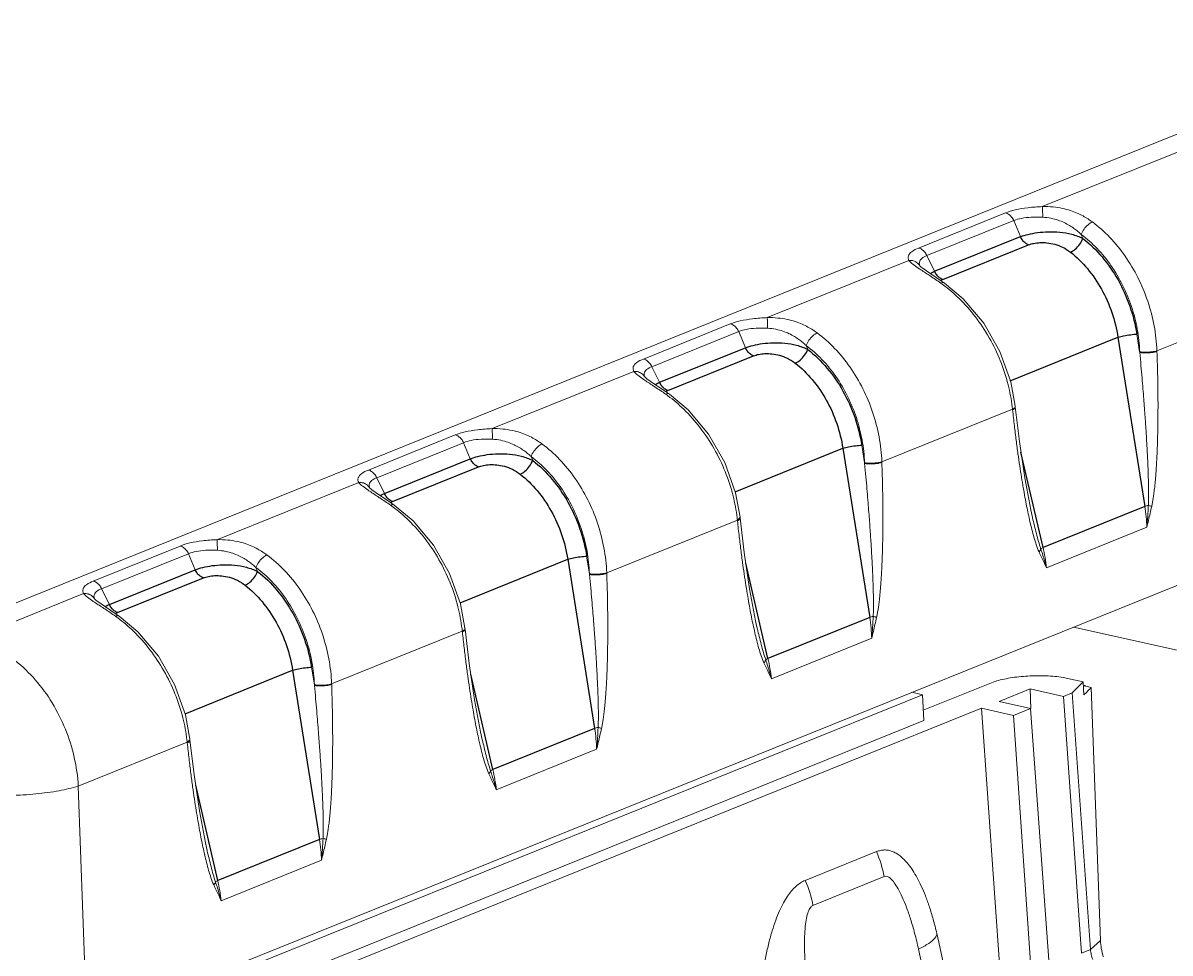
# Model space of a CAD drawing. Header units: millimetres. Extents: x 2279 to 2636, y 1024 to 1272.
# Drawn here: x 2462.42 to 2487.67, y 1063.71 to 1084.19 of the extents above; entities that cross this region are included whole.
import ezdxf

# ---------------------------------------------------------------- set-up
doc = ezdxf.new("R2010")
doc.units = ezdxf.units.MM
doc.layers.add('02___PRT_ALL_AXES', color=7, linetype='Continuous')
doc.layers.add('06___PRT_ALL_SURFS', color=7, linetype='Continuous')
doc.layers.add('from', color=7, linetype='Continuous', lineweight=13)

# ---------------------------------------------------------------- blocks, each defined once
blk = doc.blocks.new('A$C040E4FC1')
at = {"color": 7, "linetype": 'Continuous'}
for p, q in [((50.93, 61.337), (129.823, 93.177)), ((53.781, 45.931), (138.336, 80.056)), ((94.038, 78.071), (88.836, 75.971)), ((84.296, 74.452), (87.483, 75.738)), ((84.604, 74.171), (87.791, 75.457)), ((88.036, 74.869), (87.791, 75.457)), ((90.327, 74.803), (90.266, 74.95)), ((84.604, 74.171), (84.885, 73.597)), ((83.942, 73.996), (78.74, 71.897)), ((84.295, 73.707), (84.284, 73.714)), ((84.342, 73.797), (84.343, 73.796)), ((85.103, 73.264), (84.583, 73.615)), ((84.718, 73.429), (84.686, 73.45)), ((85.246, 73.165), (85.103, 73.264)), ((97.837, 72.617), (93.043, 70.682)), ((74.2, 70.378), (77.387, 71.664)), ((74.509, 70.096), (77.696, 71.383)), ((77.94, 70.794), (77.696, 71.383)), ((92.305, 71.293), (92.409, 70.645)), ((80.232, 70.728), (80.17, 70.876)), ((93.043, 70.682), (93.044, 70.653)), ((73.846, 69.922), (68.645, 67.823)), ((74.509, 70.096), (74.79, 69.523)), ((74.199, 69.633), (74.189, 69.64)), ((74.247, 69.723), (74.247, 69.722)), ((75.008, 69.189), (74.487, 69.541)), ((74.622, 69.354), (74.59, 69.375)), ((75.15, 69.091), (75.008, 69.189)), ((87.844, 68.617), (87.841, 68.646)), ((87.996, 67.353), (87.844, 68.617)), ((87.742, 68.542), (82.948, 66.607)), ((87.745, 68.514), (87.742, 68.542)), ((64.105, 66.303), (67.292, 67.59)), ((64.413, 66.022), (67.6, 67.308)), ((67.845, 66.72), (67.6, 67.308)), ((82.209, 67.218), (82.314, 66.571)), ((70.136, 66.654), (70.075, 66.802)), ((82.948, 66.607), (82.949, 66.579)), ((63.751, 65.847), (58.549, 63.748)), ((64.413, 66.022), (64.694, 65.448)), ((64.104, 65.559), (64.093, 65.566)), ((64.151, 65.648), (64.151, 65.647)), ((64.912, 65.115), (64.392, 65.466)), ((64.527, 65.28), (64.494, 65.301)), ((65.055, 65.016), (64.912, 65.115)), ((77.646, 64.468), (72.852, 62.533)), ((77.649, 64.44), (77.646, 64.468)), ((77.749, 64.543), (77.746, 64.571)), ((77.9, 63.279), (77.749, 64.543)), ((92.672, 64.204), (88.991, 62.719)), ((54.009, 62.229), (57.196, 63.515)), ((54.317, 61.948), (57.504, 63.234)), ((57.749, 62.646), (57.504, 63.234)), ((72.114, 63.144), (72.218, 62.496)), ((60.041, 62.58), (59.979, 62.727)), ((72.852, 62.533), (72.853, 62.504)), ((54.317, 61.948), (54.599, 61.374)), ((53.655, 61.773), (49.52, 60.104)), ((54.008, 61.484), (53.998, 61.491)), ((54.055, 61.574), (54.056, 61.573)), ((54.817, 61.041), (54.296, 61.392)), ((54.431, 61.206), (54.399, 61.227)), ((54.959, 60.942), (54.817, 61.041)), ((67.551, 60.394), (62.757, 58.459)), ((67.554, 60.365), (67.551, 60.394)), ((67.653, 60.469), (67.65, 60.497)), ((67.805, 59.204), (67.653, 60.469)), ((89.975, 60.538), (135.113, 50.47)), ((82.576, 60.13), (78.896, 58.644)), ((62.018, 59.069), (62.123, 58.422)), ((84.47, 57.486), (87.096, 58.546)), ((89.6, 58.691), (90.331, 58.528)), ((90.331, 58.528), (90.362, 58.051)), ((62.757, 58.459), (62.758, 58.43)), ((84.445, 58.057), (84.046, 58.146)), ((88.394, 58.27), (87.258, 57.812)), ((89.619, 57.997), (88.394, 58.27)), ((88.394, 58.27), (88.415, 57.556)), ((89.619, 57.997), (89.934, 58.124)), ((90.606, 48.709), (89.934, 58.124)), ((90.634, 58.326), (90.433, 58.371)), ((90.634, 58.326), (90.973, 49.032)), ((84.445, 58.057), (49.295, 43.871)), ((84.486, 57.106), (84.445, 58.057)), ((87.258, 57.812), (88.405, 57.556)), ((89.619, 57.997), (90.28, 48.578)), ((86.61, 57.561), (51.469, 43.379)), ((86.61, 57.561), (87.774, 57.301)), ((86.61, 57.561), (87.396, 46.267)), ((87.774, 57.301), (88.405, 57.556)), ((88.43, 47.88), (87.774, 57.301)), ((88.405, 57.556), (89.088, 48.145)), ((84.486, 57.106), (50.838, 43.526)), ((57.558, 56.394), (57.555, 56.422)), ((57.455, 56.319), (53.461, 54.707)), ((57.458, 56.291), (57.455, 56.319)), ((57.709, 55.13), (57.558, 56.394)), ((72.481, 56.056), (68.8, 54.57)), ((53.781, 45.931), (53.461, 54.707)), ((82.748, 52.298), (80.133, 51.243)), ((62.385, 51.981), (58.705, 50.496)), ((80.421, 50.327), (83.035, 51.383)), ((85.034, 48.981), (84.963, 49.299)), ((85.034, 48.98), (85.37, 47.46)), ((90.606, 48.709), (90.973, 49.032)), ((84.295, 48.721), (84.705, 46.866)), ((90.28, 48.578), (90.606, 48.709))]:
    blk.add_line(p, q, dxfattribs=at)
for points in [[(84.393, 73.754), (84.343, 73.799), (84.343, 73.796)], [(84.583, 73.615), (84.425, 73.729), (84.393, 73.754)], [(87.841, 68.646), (87.678, 69.539), (87.278, 70.658), (86.687, 71.694), (85.935, 72.588), (85.246, 73.165)], [(74.297, 69.68), (74.248, 69.725), (74.247, 69.722)], [(74.487, 69.541), (74.329, 69.655), (74.297, 69.68)], [(77.746, 64.571), (77.582, 65.464), (77.183, 66.584), (76.591, 67.62), (75.839, 68.514), (75.15, 69.091)], [(88.474, 64.565), (88.411, 64.847), (88.193, 66.023), (87.996, 67.353)], [(64.202, 65.606), (64.152, 65.65), (64.151, 65.647)], [(64.392, 65.466), (64.234, 65.58), (64.202, 65.606)], [(67.65, 60.497), (67.487, 61.39), (67.087, 62.509), (66.496, 63.546), (65.744, 64.439), (65.055, 65.016)], [(78.378, 60.491), (78.316, 60.773), (78.097, 61.948), (77.9, 63.279)], [(54.106, 61.531), (54.056, 61.576), (54.056, 61.573)], [(54.296, 61.392), (54.138, 61.506), (54.106, 61.531)], [(57.555, 56.422), (57.391, 57.316), (56.992, 58.435), (56.4, 59.471), (55.648, 60.365), (54.959, 60.942)], [(68.283, 56.417), (68.22, 56.699), (68.001, 57.874), (67.805, 59.204)], [(58.187, 52.342), (58.125, 52.624), (57.906, 53.8), (57.709, 55.13)]]:
    blk.add_lwpolyline(points, dxfattribs=at)
for centre, radius, start, end in [((89.506, 81.418), 9.307, 235.9459, 236.2717), ((82.12, 68.928), 5.183, 53.6395, 54.7771), ((79.411, 77.344), 9.307, 235.9459, 236.2717), ((72.024, 64.854), 5.183, 53.6395, 54.7771), ((81.695, 67.912), 6.079, 6.4723, 6.7391), ((81.725, 67.916), 6.049, 5.9443, 6.4725), ((69.315, 73.27), 9.307, 235.9459, 236.2717), ((61.929, 60.779), 5.183, 53.6395, 54.7771), ((86.337, 63.992), 6.339, 1.917, 8.8837), ((80.579, 65.437), 12.155, 354.1812, 357.9693), ((71.6, 63.838), 6.079, 6.4723, 6.7391), ((71.63, 63.841), 6.049, 5.9443, 6.4725), ((105.077, 68.245), 17.129, 191.9747, 192.9474), ((82.713, 62.014), 6.318, 6.4033, 13.2558), ((59.22, 69.195), 9.307, 235.9459, 236.2717), ((51.833, 56.705), 5.183, 53.6395, 54.7771), ((76.241, 59.918), 6.339, 1.917, 8.8837), ((70.484, 61.362), 12.155, 354.1812, 357.9693), ((61.504, 59.764), 6.079, 6.4723, 6.7391), ((61.534, 59.767), 6.049, 5.9443, 6.4725), ((94.982, 64.171), 17.129, 191.9747, 192.9474), ((72.617, 57.94), 6.318, 6.4033, 13.2558), ((136.592, 12.617), 65.175, 135.21711, 135.7152), ((136.313, 13.109), 64.274, 135.29118, 135.63584), ((60.388, 57.288), 12.155, 354.1812, 357.9693), ((84.886, 60.097), 17.129, 191.9747, 192.9474), ((66.146, 55.844), 6.339, 1.917, 8.8837), ((51.409, 55.689), 6.079, 6.4723, 6.7391), ((51.438, 55.693), 6.049, 5.9443, 6.4725), ((62.522, 53.865), 6.318, 6.4033, 13.2558), ((56.05, 51.769), 6.339, 1.917, 8.8837), ((50.293, 53.214), 12.155, 354.1812, 357.9693), ((74.791, 56.022), 17.129, 191.9747, 192.9474), ((79.059, 50.637), 4.045, 10.6181, 24.2449), ((52.426, 49.791), 6.318, 6.4033, 13.2558), ((76.453, 49.585), 4.037, 10.6031, 24.2595)]:
    blk.add_arc(centre, radius, start, end, dxfattribs=at)
for points, start_tangent, end_tangent in [([(87.483, 75.738), (87.844, 75.85), (88.302, 75.93), (88.836, 75.971)], (0.927007, 0.375044), (0.999386, 0.035024)), ([(88.836, 75.971), (89.231, 75.957), (89.574, 75.905), (89.867, 75.827), (90.117, 75.731), (90.331, 75.627), (90.514, 75.518), (90.673, 75.408)], (0.999776, 0.02117), (0.803085, -0.595865)), ([(88.836, 75.971), (88.841, 75.886), (88.848, 75.749), (88.855, 75.581)], (0.090196, -0.995924), (0.036551, -0.999332)), ([(87.483, 75.738), (87.603, 75.686), (87.71, 75.588), (87.791, 75.457)], (0.976014, -0.217707), (0.412154, -0.911114)), ([(87.791, 75.457), (88.07, 75.539), (88.429, 75.583), (88.855, 75.581)], (0.919385, 0.393359), (0.998254, -0.059064)), ([(88.855, 75.581), (89.155, 75.542), (89.415, 75.473), (89.64, 75.382), (89.832, 75.279), (89.998, 75.171), (90.141, 75.06), (90.266, 74.95)], (0.998271, -0.058773), (0.731434, -0.681912)), ([(90.673, 75.408), (90.516, 75.308), (90.368, 75.142), (90.266, 74.95)], (-0.935403, -0.353583), (-0.346095, -0.938199)), ([(90.673, 75.408), (91.312, 74.842), (91.876, 74.153), (92.345, 73.364), (92.704, 72.501), (92.94, 71.597), (93.043, 70.682)], (0.803129, -0.595806), (0.039614, -0.999215)), ([(90.266, 74.95), (90.845, 74.436), (91.357, 73.808), (91.783, 73.089), (92.108, 72.302), (92.32, 71.477), (92.409, 70.645)], (0.802466, -0.596697), (0.03659, -0.99933)), ([(83.942, 73.996), (83.921, 74.161), (84.044, 74.316), (84.296, 74.452)], (-0.509481, 0.860482), (0.927655, 0.373437)), ([(84.296, 74.452), (84.416, 74.4), (84.523, 74.302), (84.604, 74.171)], (0.976013, -0.217712), (0.41216, -0.911112)), ([(84.326, 73.927), (84.412, 74.063), (84.604, 74.171)], (0.18647, 0.982461), (0.934862, 0.355011)), ([(83.942, 73.996), (84.112, 73.978), (84.258, 73.897), (84.342, 73.797)], (0.996687, 0.081334), (0.509685, -0.860361)), ([(84.284, 73.714), (84.089, 73.855), (83.942, 73.996)], (-0.827366, 0.561663), (-0.60155, 0.798835)), ([(84.344, 73.794), (84.326, 73.927)], (-0.395208, 0.918592), (0.18647, 0.982461)), ([(84.686, 73.45), (84.339, 73.678)], (-0.835496, 0.549496), (-0.831535, 0.555472)), ([(85.109, 73.162), (84.718, 73.429)], (-0.816894, 0.576788), (-0.834581, 0.550885)), ([(85.109, 73.162), (85.229, 73.174), (85.245, 73.164)], (0.918552, 0.3953), (0.771937, -0.6357)), ([(87.732, 68.626), (87.582, 69.435), (87.294, 70.318), (86.886, 71.16), (86.374, 71.933), (85.774, 72.608), (85.193, 73.102)], (-0.117347, 0.993091), (-0.80532, 0.59284)), ([(77.387, 71.664), (77.748, 71.775), (78.207, 71.855), (78.74, 71.897)], (0.927007, 0.375044), (0.999386, 0.035024)), ([(77.387, 71.664), (77.507, 71.612), (77.614, 71.514), (77.696, 71.383)], (0.976014, -0.217707), (0.412154, -0.911114)), ([(78.74, 71.897), (79.135, 71.883), (79.478, 71.831), (79.771, 71.752), (80.021, 71.657), (80.235, 71.552), (80.419, 71.443), (80.577, 71.333)], (0.999776, 0.02117), (0.803085, -0.595865)), ([(78.74, 71.897), (78.746, 71.812), (78.753, 71.675), (78.759, 71.506)], (0.090196, -0.995924), (0.036551, -0.999332)), ([(77.696, 71.383), (77.974, 71.465), (78.333, 71.508), (78.759, 71.506)], (0.919385, 0.393359), (0.998254, -0.059064)), ([(78.759, 71.506), (79.059, 71.468), (79.32, 71.398), (79.544, 71.308), (79.737, 71.205), (79.903, 71.096), (80.046, 70.986), (80.17, 70.876)], (0.998271, -0.058773), (0.731434, -0.681912)), ([(80.577, 71.333), (80.421, 71.234), (80.273, 71.067), (80.17, 70.876)], (-0.935403, -0.353583), (-0.346095, -0.938199)), ([(80.577, 71.333), (81.216, 70.768), (81.78, 70.079), (82.25, 69.289), (82.609, 68.427), (82.844, 67.523), (82.948, 66.607)], (0.803129, -0.595806), (0.039614, -0.999215)), ([(80.17, 70.876), (80.75, 70.362), (81.262, 69.734), (81.687, 69.015), (82.012, 68.228), (82.224, 67.402), (82.314, 66.571)], (0.802466, -0.596697), (0.03659, -0.99933)), ([(73.846, 69.922), (73.825, 70.087), (73.949, 70.242), (74.2, 70.378)], (-0.509481, 0.860482), (0.927655, 0.373437)), ([(74.2, 70.378), (74.32, 70.325), (74.427, 70.228), (74.509, 70.096)], (0.976013, -0.217712), (0.41216, -0.911112)), ([(92.409, 70.645), (92.41, 70.636), (92.411, 70.626), (92.412, 70.616)], (0.157077, -0.987586), (0.153871, -0.988091)), ([(93.043, 70.682), (92.854, 70.643), (92.623, 70.63), (92.411, 70.645)], (-0.951817, -0.306666), (-0.987752, 0.156035)), ([(93.044, 70.653), (92.855, 70.614), (92.624, 70.601), (92.412, 70.616)], (-0.951817, -0.306666), (-0.987752, 0.156035)), ([(92.412, 70.616), (92.457, 70.13), (92.496, 69.685), (92.53, 69.281), (92.559, 68.91), (92.585, 68.571), (92.608, 68.257), (92.628, 67.965), (92.646, 67.69), (92.662, 67.428), (92.677, 67.175), (92.69, 66.933), (92.701, 66.709), (92.71, 66.506), (92.717, 66.323), (92.723, 66.158), (92.727, 66.009), (92.731, 65.874), (92.733, 65.75), (92.735, 65.637), (92.736, 65.533), (92.736, 65.438), (92.736, 65.351), (92.735, 65.271), (92.734, 65.197), (92.732, 65.129), (92.73, 65.066), (92.727, 65.006)], (0.093967, -0.995575), (-0.051499, -0.998673)), ([(93.044, 70.653), (93.06, 70.165), (93.071, 69.719), (93.077, 69.312), (93.081, 68.939), (93.082, 68.597), (93.08, 68.281), (93.077, 67.986), (93.072, 67.708), (93.066, 67.443), (93.058, 67.186), (93.048, 66.941), (93.038, 66.714), (93.026, 66.508), (93.015, 66.322), (93.003, 66.154), (92.99, 66.001), (92.978, 65.863), (92.966, 65.737), (92.953, 65.621), (92.94, 65.514), (92.928, 65.416), (92.915, 65.327), (92.902, 65.244), (92.89, 65.168), (92.877, 65.097), (92.864, 65.031), (92.851, 64.969)], (0.036445, -0.999336), (-0.21906, -0.975711)), ([(73.846, 69.922), (74.017, 69.903), (74.163, 69.822), (74.247, 69.723)], (0.996687, 0.081334), (0.509685, -0.860361)), ([(74.189, 69.64), (73.994, 69.781), (73.846, 69.922)], (-0.827366, 0.561663), (-0.60155, 0.798835)), ([(74.23, 69.852), (74.317, 69.989), (74.509, 70.096)], (0.18647, 0.982461), (0.934862, 0.355011)), ([(74.249, 69.72), (74.23, 69.852)], (-0.395208, 0.918592), (0.18647, 0.982461)), ([(74.59, 69.375), (74.243, 69.603)], (-0.835496, 0.549496), (-0.831535, 0.555472)), ([(75.014, 69.088), (74.622, 69.354)], (-0.816894, 0.576788), (-0.834581, 0.550885)), ([(75.014, 69.088), (75.133, 69.1), (75.149, 69.089)], (0.918552, 0.3953), (0.771937, -0.6357)), ([(77.637, 64.551), (77.487, 65.361), (77.198, 66.244), (76.791, 67.086), (76.278, 67.858), (75.679, 68.533), (75.097, 69.028)], (-0.117347, 0.993091), (-0.80532, 0.59284)), ([(87.742, 68.542), (87.836, 68.618), (87.836, 68.619)], (0.899442, 0.43704), (0.186079, 0.982535)), ([(87.745, 68.514), (87.839, 68.59), (87.838, 68.616)], (0.899442, 0.43704), (-0.215966, 0.976401)), ([(87.836, 68.619), (87.835, 68.644)], (0.186079, 0.982535), (-0.216806, 0.976215)), ([(88.321, 64.691), (88.261, 64.982), (88.2, 65.301), (88.137, 65.653), (88.073, 66.036), (88.008, 66.452), (87.943, 66.903), (87.877, 67.394), (87.811, 67.929), (87.745, 68.514)], (-0.20786, 0.978159), (-0.106709, 0.99429)), ([(67.292, 67.59), (67.653, 67.701), (68.111, 67.781), (68.645, 67.823)], (0.927007, 0.375044), (0.999386, 0.035024)), ([(68.645, 67.823), (69.04, 67.809), (69.383, 67.756), (69.676, 67.678), (69.926, 67.583), (70.14, 67.478), (70.323, 67.369), (70.482, 67.259)], (0.999776, 0.02117), (0.803085, -0.595865)), ([(68.645, 67.823), (68.65, 67.737), (68.657, 67.6), (68.664, 67.432)], (0.090196, -0.995924), (0.036551, -0.999332)), ([(67.292, 67.59), (67.412, 67.537), (67.519, 67.439), (67.6, 67.308)], (0.976014, -0.217707), (0.412154, -0.911114)), ([(67.6, 67.308), (67.879, 67.391), (68.238, 67.434), (68.664, 67.432)], (0.919385, 0.393359), (0.998254, -0.059064)), ([(68.664, 67.432), (68.964, 67.394), (69.224, 67.324), (69.449, 67.233), (69.641, 67.131), (69.807, 67.022), (69.95, 66.911), (70.075, 66.802)], (0.998271, -0.058773), (0.731434, -0.681912)), ([(70.482, 67.259), (70.325, 67.159), (70.177, 66.993), (70.075, 66.802)], (-0.935403, -0.353583), (-0.346095, -0.938199)), ([(70.482, 67.259), (71.12, 66.694), (71.685, 66.004), (72.154, 65.215), (72.513, 64.353), (72.749, 63.448), (72.852, 62.533)], (0.803129, -0.595806), (0.039614, -0.999215)), ([(70.075, 66.802), (70.654, 66.288), (71.166, 65.66), (71.592, 64.94), (71.917, 64.154), (72.129, 63.328), (72.218, 62.496)], (0.802466, -0.596697), (0.03659, -0.99933)), ([(82.314, 66.571), (82.315, 66.561), (82.316, 66.552), (82.317, 66.542)], (0.157077, -0.987586), (0.153871, -0.988091)), ([(82.948, 66.607), (82.759, 66.569), (82.528, 66.556), (82.316, 66.571)], (-0.951817, -0.306666), (-0.987752, 0.156035)), ([(82.949, 66.579), (82.76, 66.54), (82.529, 66.527), (82.317, 66.542)], (-0.951817, -0.306666), (-0.987752, 0.156035)), ([(82.317, 66.542), (82.362, 66.055), (82.401, 65.611), (82.434, 65.206), (82.464, 64.836), (82.49, 64.496), (82.512, 64.183), (82.533, 63.891), (82.55, 63.616), (82.567, 63.353), (82.581, 63.1), (82.594, 62.858), (82.605, 62.635), (82.614, 62.432), (82.621, 62.249), (82.627, 62.084), (82.632, 61.935), (82.635, 61.799), (82.638, 61.676), (82.639, 61.562), (82.64, 61.459), (82.641, 61.364), (82.64, 61.277), (82.64, 61.197), (82.638, 61.123), (82.636, 61.055), (82.634, 60.991), (82.631, 60.932)], (0.093967, -0.995575), (-0.051499, -0.998673)), ([(82.949, 66.579), (82.964, 66.091), (82.975, 65.645), (82.982, 65.237), (82.985, 64.865), (82.986, 64.523), (82.985, 64.206), (82.982, 63.912), (82.977, 63.634), (82.97, 63.368), (82.962, 63.112), (82.953, 62.867), (82.942, 62.64), (82.931, 62.433), (82.919, 62.247), (82.907, 62.079), (82.895, 61.927), (82.882, 61.789), (82.87, 61.662), (82.857, 61.546), (82.845, 61.44), (82.832, 61.342), (82.82, 61.252), (82.807, 61.17), (82.794, 61.094), (82.781, 61.023), (82.769, 60.957), (82.755, 60.895)], (0.036445, -0.999336), (-0.21906, -0.975711)), ([(63.751, 65.847), (63.73, 66.013), (63.853, 66.167), (64.105, 66.303)], (-0.509481, 0.860482), (0.927655, 0.373437)), ([(64.105, 66.303), (64.225, 66.251), (64.332, 66.153), (64.413, 66.022)], (0.976013, -0.217712), (0.41216, -0.911112)), ([(63.751, 65.848), (63.921, 65.829), (64.067, 65.748), (64.151, 65.648)], (0.996687, 0.081334), (0.509685, -0.860361)), ([(64.093, 65.566), (63.898, 65.706), (63.751, 65.848)], (-0.827366, 0.561663), (-0.60155, 0.798835)), ([(64.153, 65.646), (64.135, 65.778)], (-0.395208, 0.918592), (0.18647, 0.982461)), ([(64.135, 65.778), (64.221, 65.915), (64.413, 66.022)], (0.18647, 0.982461), (0.934862, 0.355011)), ([(64.494, 65.301), (64.147, 65.529)], (-0.835496, 0.549496), (-0.831535, 0.555472)), ([(64.918, 65.014), (64.527, 65.28)], (-0.816894, 0.576788), (-0.834581, 0.550885)), ([(64.918, 65.014), (65.037, 65.026), (65.054, 65.015)], (0.918552, 0.3953), (0.771937, -0.6357)), ([(67.541, 60.477), (67.391, 61.286), (67.103, 62.169), (66.695, 63.012), (66.183, 63.784), (65.583, 64.459), (65.002, 64.953)], (-0.117347, 0.993091), (-0.80532, 0.59284)), ([(92.727, 65.006), (92.659, 64.989), (92.6, 64.971)], (-0.972956, -0.23099), (-0.952384, -0.304902)), ([(92.851, 64.969), (92.792, 64.712), (92.732, 64.457), (92.672, 64.204)], (-0.219046, -0.975714), (-0.231935, -0.972731)), ([(92.851, 64.969), (92.814, 64.981), (92.773, 64.993), (92.727, 65.006)], (-0.949454, 0.313906), (-0.964886, 0.262668)), ([(77.646, 64.468), (77.74, 64.544), (77.741, 64.545)], (0.899442, 0.43704), (0.186079, 0.982535)), ([(77.649, 64.44), (77.743, 64.516), (77.743, 64.542)], (0.899442, 0.43704), (-0.215966, 0.976401)), ([(78.225, 60.617), (78.165, 60.908), (78.104, 61.227), (78.042, 61.578), (77.978, 61.962), (77.913, 62.378), (77.847, 62.829), (77.781, 63.32), (77.715, 63.855), (77.649, 64.44)], (-0.20786, 0.978159), (-0.106709, 0.99429)), ([(77.741, 64.545), (77.74, 64.57)], (0.186079, 0.982535), (-0.216806, 0.976215)), ([(88.716, 63.301), (88.616, 63.56), (88.53, 63.834), (88.453, 64.119), (88.383, 64.407)], (-0.406349, 0.913718), (-0.224434, 0.974489)), ([(88.781, 63.413), (88.696, 63.687), (88.618, 63.974), (88.544, 64.268), (88.477, 64.55)], (-0.321854, 0.946789), (-0.225276, 0.974295)), ([(57.196, 63.515), (57.557, 63.626), (58.015, 63.707), (58.549, 63.748)], (0.927007, 0.375044), (0.999386, 0.035024)), ([(58.549, 63.748), (58.944, 63.734), (59.287, 63.682), (59.58, 63.604), (59.83, 63.508), (60.044, 63.404), (60.228, 63.294), (60.386, 63.185)], (0.999776, 0.02117), (0.803085, -0.595865)), ([(58.549, 63.748), (58.555, 63.663), (58.561, 63.526), (58.568, 63.358)], (0.090196, -0.995924), (0.036551, -0.999332)), ([(57.196, 63.515), (57.316, 63.463), (57.423, 63.365), (57.504, 63.234)], (0.976014, -0.217707), (0.412154, -0.911114)), ([(57.504, 63.234), (57.783, 63.316), (58.142, 63.36), (58.568, 63.358)], (0.919385, 0.393359), (0.998254, -0.059064)), ([(58.568, 63.358), (58.868, 63.319), (59.129, 63.25), (59.353, 63.159), (59.546, 63.056), (59.711, 62.947), (59.855, 62.837), (59.979, 62.727)], (0.998271, -0.058773), (0.731434, -0.681912)), ([(60.386, 63.184), (60.229, 63.085), (60.081, 62.919), (59.979, 62.727)], (-0.935403, -0.353583), (-0.346095, -0.938199)), ([(60.386, 63.185), (61.025, 62.619), (61.589, 61.93), (62.059, 61.141), (62.418, 60.278), (62.653, 59.374), (62.757, 58.459)], (0.803129, -0.595806), (0.039614, -0.999215)), ([(88.716, 63.301), (88.744, 63.338), (88.765, 63.376), (88.781, 63.413)], (0.631583, 0.775308), (0.307499, 0.951548)), ([(88.991, 62.719), (88.899, 62.91), (88.808, 63.104), (88.716, 63.301)], (-0.433246, 0.901275), (-0.415481, 0.909602)), ([(88.862, 63.463), (88.815, 63.437), (88.781, 63.413)], (-0.89813, -0.43973), (-0.770992, -0.636845)), ([(88.991, 62.719), (88.926, 62.948), (88.856, 63.18), (88.781, 63.413)], (-0.261973, 0.965075), (-0.314965, 0.949103)), ([(59.979, 62.727), (60.559, 62.213), (61.071, 61.585), (61.496, 60.866), (61.821, 60.079), (62.033, 59.254), (62.123, 58.422)], (0.802466, -0.596697), (0.03659, -0.99933)), ([(72.218, 62.496), (72.219, 62.487), (72.22, 62.477), (72.221, 62.467)], (0.157077, -0.987586), (0.153871, -0.988091)), ([(72.852, 62.533), (72.663, 62.495), (72.432, 62.481), (72.22, 62.496)], (-0.951817, -0.306666), (-0.987752, 0.156035)), ([(72.853, 62.504), (72.664, 62.466), (72.433, 62.452), (72.221, 62.467)], (-0.951817, -0.306666), (-0.987752, 0.156035)), ([(72.221, 62.467), (72.266, 61.981), (72.305, 61.537), (72.339, 61.132), (72.368, 60.762), (72.394, 60.422), (72.417, 60.108), (72.437, 59.816), (72.455, 59.541), (72.471, 59.279), (72.486, 59.026), (72.498, 58.784), (72.509, 58.56), (72.519, 58.357), (72.526, 58.174), (72.532, 58.009), (72.536, 57.86), (72.54, 57.725), (72.542, 57.601), (72.544, 57.488), (72.545, 57.384), (72.545, 57.289), (72.545, 57.202), (72.544, 57.122), (72.543, 57.048), (72.541, 56.98), (72.539, 56.917), (72.536, 56.857)], (0.093967, -0.995575), (-0.051499, -0.998673)), ([(72.853, 62.504), (72.869, 62.016), (72.88, 61.57), (72.886, 61.163), (72.89, 60.79), (72.891, 60.448), (72.889, 60.132), (72.886, 59.837), (72.881, 59.559), (72.875, 59.294), (72.867, 59.038), (72.857, 58.792), (72.847, 58.565), (72.835, 58.359), (72.823, 58.173), (72.811, 58.005), (72.799, 57.853), (72.787, 57.714), (72.774, 57.588), (72.762, 57.472), (72.749, 57.365), (72.737, 57.268), (72.724, 57.178), (72.711, 57.095), (72.699, 57.019), (72.686, 56.949), (72.673, 56.883), (72.66, 56.82)], (0.036445, -0.999336), (-0.21906, -0.975711)), ([(53.655, 61.773), (53.634, 61.938), (53.758, 62.093), (54.009, 62.229)], (-0.509481, 0.860482), (0.927655, 0.373437)), ([(54.009, 62.229), (54.129, 62.177), (54.236, 62.079), (54.317, 61.948)], (0.976013, -0.217712), (0.41216, -0.911112)), ([(54.039, 61.704), (54.126, 61.84), (54.317, 61.948)], (0.18647, 0.982461), (0.934862, 0.355011)), ([(53.655, 61.773), (53.825, 61.755), (53.972, 61.674), (54.055, 61.574)], (0.996687, 0.081334), (0.509685, -0.860361)), ([(53.998, 61.491), (53.803, 61.632), (53.655, 61.773)], (-0.827366, 0.561663), (-0.60155, 0.798835)), ([(54.058, 61.571), (54.039, 61.704)], (-0.395208, 0.918592), (0.18647, 0.982461)), ([(54.399, 61.227), (54.052, 61.455)], (-0.835496, 0.549496), (-0.831535, 0.555472)), ([(54.823, 60.939), (54.431, 61.206)], (-0.816894, 0.576788), (-0.834581, 0.550885)), ([(54.823, 60.939), (54.942, 60.951), (54.958, 60.941)], (0.918552, 0.3953), (0.771937, -0.6357)), ([(57.446, 56.403), (57.296, 57.212), (57.007, 58.095), (56.6, 58.937), (56.087, 59.709), (55.488, 60.385), (54.906, 60.879)], (-0.117347, 0.993091), (-0.80532, 0.59284)), ([(82.631, 60.932), (82.563, 60.914), (82.504, 60.897)], (-0.972956, -0.23099), (-0.952384, -0.304902)), ([(82.755, 60.895), (82.696, 60.637), (82.637, 60.383), (82.576, 60.13)], (-0.219046, -0.975714), (-0.231935, -0.972731)), ([(82.755, 60.895), (82.719, 60.906), (82.677, 60.919), (82.631, 60.932)], (-0.949454, 0.313906), (-0.964886, 0.262668)), ([(67.551, 60.394), (67.645, 60.469), (67.645, 60.47)], (0.899442, 0.43704), (0.186079, 0.982535)), ([(67.554, 60.365), (67.648, 60.441), (67.647, 60.467)], (0.899442, 0.43704), (-0.215966, 0.976401)), ([(68.129, 56.543), (68.07, 56.834), (68.009, 57.152), (67.946, 57.504), (67.882, 57.888), (67.817, 58.303), (67.752, 58.754), (67.686, 59.245), (67.62, 59.781), (67.554, 60.365)], (-0.20786, 0.978159), (-0.106709, 0.99429)), ([(67.645, 60.47), (67.644, 60.495)], (0.186079, 0.982535), (-0.216806, 0.976215)), ([(78.621, 59.226), (78.52, 59.486), (78.434, 59.76), (78.357, 60.045), (78.288, 60.333)], (-0.406349, 0.913718), (-0.224434, 0.974489)), ([(78.685, 59.339), (78.6, 59.613), (78.522, 59.899), (78.449, 60.194), (78.382, 60.475)], (-0.321854, 0.946789), (-0.225276, 0.974295)), ([(53.461, 54.707), (53.31, 55.759), (52.986, 56.791), (52.503, 57.754), (51.883, 58.603), (51.156, 59.298), (50.355, 59.806), (49.52, 60.104)], (-0.05726, 0.998359), (-0.97599, 0.217817)), ([(78.767, 59.388), (78.72, 59.363), (78.685, 59.339)], (-0.89813, -0.43973), (-0.770992, -0.636845)), ([(78.621, 59.226), (78.648, 59.264), (78.67, 59.301), (78.685, 59.339)], (0.631583, 0.775308), (0.307499, 0.951548)), ([(78.896, 58.644), (78.804, 58.836), (78.712, 59.029), (78.621, 59.226)], (-0.433246, 0.901275), (-0.415481, 0.909602)), ([(78.896, 58.644), (78.831, 58.874), (78.761, 59.105), (78.685, 59.339)], (-0.261973, 0.965075), (-0.314965, 0.949103)), ([(87.096, 58.546), (87.363, 58.616), (87.659, 58.673), (87.976, 58.715), (88.306, 58.743), (88.642, 58.754), (88.975, 58.749), (89.297, 58.728), (89.6, 58.691)], (0.957388, 0.288803), (0.988698, -0.149918)), ([(62.123, 58.422), (62.124, 58.413), (62.125, 58.403), (62.126, 58.393)], (0.157077, -0.987586), (0.153871, -0.988091)), ([(62.757, 58.459), (62.568, 58.42), (62.337, 58.407), (62.125, 58.422)], (-0.951817, -0.306666), (-0.987752, 0.156035)), ([(62.758, 58.43), (62.569, 58.391), (62.338, 58.378), (62.126, 58.393)], (-0.951817, -0.306666), (-0.987752, 0.156035)), ([(62.126, 58.393), (62.17, 57.907), (62.209, 57.462), (62.243, 57.057), (62.273, 56.687), (62.299, 56.348), (62.321, 56.034), (62.341, 55.742), (62.359, 55.467), (62.375, 55.205), (62.39, 54.952), (62.403, 54.71), (62.414, 54.486), (62.423, 54.283), (62.43, 54.1), (62.436, 53.935), (62.441, 53.786), (62.444, 53.651), (62.447, 53.527), (62.448, 53.414), (62.449, 53.31), (62.45, 53.215), (62.449, 53.128), (62.448, 53.048), (62.447, 52.974), (62.445, 52.906), (62.443, 52.842), (62.44, 52.783)], (0.093967, -0.995575), (-0.051499, -0.998673)), ([(62.758, 58.43), (62.773, 57.942), (62.784, 57.496), (62.791, 57.089), (62.794, 56.716), (62.795, 56.374), (62.794, 56.058), (62.791, 55.763), (62.786, 55.485), (62.779, 55.22), (62.771, 54.963), (62.762, 54.718), (62.751, 54.491), (62.74, 54.285), (62.728, 54.098), (62.716, 53.93), (62.704, 53.778), (62.691, 53.64), (62.679, 53.514), (62.666, 53.397), (62.654, 53.291), (62.641, 53.193), (62.628, 53.104), (62.616, 53.021), (62.603, 52.945), (62.59, 52.874), (62.577, 52.808), (62.564, 52.746)], (0.036445, -0.999336), (-0.21906, -0.975711)), ([(72.536, 56.857), (72.468, 56.84), (72.408, 56.822)], (-0.972956, -0.23099), (-0.952384, -0.304902)), ([(72.66, 56.82), (72.623, 56.832), (72.582, 56.844), (72.536, 56.857)], (-0.949454, 0.313906), (-0.964886, 0.262668)), ([(57.55, 56.396), (57.549, 56.421)], (0.186079, 0.982535), (-0.216806, 0.976215)), ([(72.66, 56.82), (72.601, 56.563), (72.541, 56.308), (72.481, 56.056)], (-0.219046, -0.975714), (-0.231935, -0.972731)), ([(57.455, 56.319), (57.549, 56.395), (57.55, 56.396)], (0.899442, 0.43704), (0.186079, 0.982535)), ([(57.458, 56.291), (57.552, 56.367), (57.552, 56.393)], (0.899442, 0.43704), (-0.215966, 0.976401)), ([(58.034, 52.468), (57.974, 52.759), (57.913, 53.078), (57.85, 53.43), (57.786, 53.813), (57.722, 54.229), (57.656, 54.68), (57.59, 55.171), (57.524, 55.706), (57.458, 56.291)], (-0.20786, 0.978159), (-0.106709, 0.99429)), ([(68.525, 55.152), (68.424, 55.411), (68.338, 55.686), (68.262, 55.97), (68.192, 56.259)], (-0.406349, 0.913718), (-0.224434, 0.974489)), ([(68.59, 55.265), (68.505, 55.539), (68.427, 55.825), (68.353, 56.119), (68.286, 56.401)], (-0.321854, 0.946789), (-0.225276, 0.974295)), ([(68.525, 55.152), (68.553, 55.189), (68.574, 55.227), (68.589, 55.264)], (0.631583, 0.775308), (0.307499, 0.951548)), ([(68.8, 54.57), (68.708, 54.762), (68.617, 54.955), (68.525, 55.152)], (-0.433246, 0.901275), (-0.415481, 0.909602)), ([(68.671, 55.314), (68.624, 55.289), (68.59, 55.265)], (-0.89813, -0.43973), (-0.770992, -0.636845)), ([(68.8, 54.57), (68.735, 54.8), (68.665, 55.031), (68.59, 55.265)], (-0.261973, 0.965075), (-0.314965, 0.949103)), ([(49.247, 54.462), (50.057, 54.379), (50.972, 54.364), (51.903, 54.418), (52.761, 54.536), (53.46, 54.707)], (0.987752, -0.156035), (0.951817, 0.306666)), ([(62.44, 52.783), (62.372, 52.765), (62.313, 52.748)], (-0.972956, -0.23099), (-0.952384, -0.304902)), ([(62.564, 52.746), (62.505, 52.488), (62.445, 52.234), (62.385, 51.981)], (-0.219046, -0.975714), (-0.231935, -0.972731)), ([(62.564, 52.746), (62.528, 52.758), (62.486, 52.77), (62.44, 52.783)], (-0.949454, 0.313906), (-0.964886, 0.262668)), ([(58.494, 51.19), (58.409, 51.464), (58.331, 51.751), (58.257, 52.045), (58.191, 52.327)], (-0.321854, 0.946789), (-0.225276, 0.974295)), ([(84.963, 49.299), (84.831, 49.818), (84.691, 50.277), (84.545, 50.681), (84.394, 51.034), (84.24, 51.342), (84.082, 51.607), (83.924, 51.828), (83.769, 52.005), (83.618, 52.141), (83.473, 52.24), (83.33, 52.308), (83.187, 52.348), (83.043, 52.36), (82.896, 52.342), (82.748, 52.298)], (-0.221788, 0.975095), (-0.929992, -0.367579)), ([(58.43, 51.078), (58.329, 51.337), (58.243, 51.611), (58.166, 51.896), (58.097, 52.184)], (-0.406349, 0.913718), (-0.224434, 0.974489)), ([(83.035, 51.383), (83.14, 51.386), (83.264, 51.313), (83.401, 51.16), (83.546, 50.933), (83.695, 50.633), (83.848, 50.263), (84.001, 49.821), (84.151, 49.307), (84.295, 48.721)], (0.927683, 0.373369), (0.215834, -0.97643)), ([(58.43, 51.077), (58.457, 51.115), (58.479, 51.153), (58.494, 51.19)], (0.631583, 0.775308), (0.307499, 0.951548)), ([(58.705, 50.496), (58.613, 50.687), (58.521, 50.881), (58.43, 51.078)], (-0.433246, 0.901275), (-0.415481, 0.909602)), ([(58.576, 51.24), (58.529, 51.214), (58.494, 51.19)], (-0.89813, -0.43973), (-0.770992, -0.636845)), ([(58.705, 50.496), (58.64, 50.725), (58.569, 50.956), (58.494, 51.19)], (-0.261973, 0.965075), (-0.314965, 0.949103)), ([(80.133, 51.243), (79.958, 51.15), (79.792, 51.023), (79.635, 50.86), (79.485, 50.661), (79.338, 50.421), (79.194, 50.131), (79.055, 49.788), (78.923, 49.395), (78.802, 48.956), (78.692, 48.467), (78.597, 47.926), (78.517, 47.33), (78.459, 46.675)], (-0.92463, -0.380867), (-0.067471, -0.997721)), ([(80.259, 47.093), (80.179, 47.704), (80.131, 48.26), (80.11, 48.754), (80.113, 49.187), (80.137, 49.557), (80.183, 49.862), (80.248, 50.095), (80.329, 50.252), (80.421, 50.327)], (-0.150436, 0.98862), (0.926974, 0.375125)), ([(84.963, 49.299), (84.896, 49.129)], (0.100137, -0.994974), (-0.613416, -0.78976)), ([(84.896, 49.129), (84.669, 48.932), (84.295, 48.721)], (-0.613416, -0.78976), (-0.899542, -0.436835)), ([(90.973, 49.032), (91.002, 48.744), (91.073, 48.436)], (0.036445, -0.999336), (0.290954, -0.956737)), ([(90.688, 48.342), (90.633, 48.522), (90.606, 48.709)], (-0.352489, 0.935816), (-0.071222, 0.99746))]:
    blk.add_spline(points, degree=3, dxfattribs=dict(at, start_tangent=start_tangent, end_tangent=end_tangent))
at = {"layer": '02___PRT_ALL_AXES', "color": 7, "linetype": 'Continuous'}
blk.add_ellipse((88.544, 57.604), major_axis=(2.999, 0.088), ratio=0.307376, start_param=0.880344, end_param=0.916324, dxfattribs=at)
at = {"layer": '06___PRT_ALL_SURFS', "color": 7, "linetype": 'Continuous'}
for p, q in [((84.885, 73.597), (88.036, 74.869)), ((85.185, 73.297), (88.335, 74.568)), ((87.662, 69.582), (91.613, 71.176)), ((91.613, 71.176), (92.6, 64.971)), ((74.79, 69.523), (77.94, 70.794)), ((75.089, 69.223), (78.24, 70.494)), ((77.567, 65.508), (81.517, 67.102)), ((81.517, 67.102), (82.504, 60.897)), ((88.862, 63.463), (88.054, 66.957)), ((64.694, 65.448), (67.845, 66.72)), ((64.994, 65.148), (68.144, 66.42)), ((92.6, 64.971), (88.862, 63.463)), ((67.471, 61.433), (71.422, 63.027)), ((71.422, 63.027), (72.408, 56.822)), ((78.767, 59.388), (77.959, 62.883)), ((54.599, 61.374), (57.749, 62.646)), ((54.898, 61.074), (58.049, 62.345)), ((82.504, 60.897), (78.767, 59.388)), ((57.376, 57.359), (61.326, 58.953)), ((61.326, 58.953), (62.313, 52.748)), ((68.671, 55.314), (67.863, 58.808)), ((72.408, 56.822), (68.671, 55.314)), ((58.576, 51.24), (57.768, 54.734)), ((62.313, 52.748), (58.576, 51.24))]:
    blk.add_line(p, q, dxfattribs=at)
for centre in [(85.541, 72.414), (75.445, 68.34), (65.35, 64.265), (55.254, 60.191)]:
    blk.add_arc(centre, 0.952, 111.9485, 112.6647, dxfattribs=at)
for points, start_tangent, end_tangent in [([(88.036, 74.869), (88.316, 74.953), (88.661, 75.017), (89.054, 75.05), (89.48, 75.036), (89.914, 74.959), (90.327, 74.803)], (0.935182, 0.354168), (0.894178, -0.447712)), ([(88.335, 74.568), (88.218, 74.633), (88.115, 74.737), (88.036, 74.869)], (-0.941454, 0.337141), (-0.412165, 0.911109)), ([(88.335, 74.568), (88.521, 74.622), (88.748, 74.65), (89.008, 74.643), (89.292, 74.591), (89.583, 74.48), (89.867, 74.301)], (0.927203, 0.374559), (0.787581, -0.616211)), ([(89.867, 74.301), (90.042, 74.41), (90.21, 74.593), (90.327, 74.803)], (0.936014, 0.351964), (0.368011, 0.929821)), ([(90.327, 74.803), (91.03, 74.123), (91.614, 73.278), (92.048, 72.314), (92.305, 71.293)], (0.788835, -0.614604), (0.157259, -0.987557)), ([(89.867, 74.301), (90.489, 73.696), (91.005, 72.946), (91.387, 72.089), (91.613, 71.176)], (0.787681, -0.616083), (0.152933, -0.988236)), ([(84.731, 73.517), (84.885, 73.597)], (0.840464, 0.541867), (0.919031, 0.394185)), ([(84.964, 73.465), (84.885, 73.597)], (-0.612227, 0.790682), (-0.41216, 0.911112)), ([(85.185, 73.297), (85.068, 73.362), (84.964, 73.465)], (-0.941456, 0.337136), (-0.612227, 0.790682)), ([(85.111, 73.262), (85.174, 73.292)], (0.870284, 0.492551), (0.922704, 0.38551)), ([(91.613, 71.176), (91.821, 71.229), (92.074, 71.271), (92.305, 71.293)], (0.952384, 0.304902), (0.9992, 0.039999)), ([(77.94, 70.794), (78.221, 70.879), (78.566, 70.943), (78.958, 70.975), (79.384, 70.962), (79.818, 70.884), (80.232, 70.728)], (0.935182, 0.354168), (0.894178, -0.447712)), ([(78.24, 70.494), (78.122, 70.559), (78.019, 70.662), (77.94, 70.794)], (-0.941454, 0.337141), (-0.412165, 0.911109)), ([(79.771, 70.227), (79.946, 70.336), (80.114, 70.519), (80.232, 70.728)], (0.936014, 0.351964), (0.368011, 0.929821)), ([(80.232, 70.728), (80.935, 70.048), (81.519, 69.204), (81.952, 68.24), (82.209, 67.218)], (0.788835, -0.614604), (0.157259, -0.987557)), ([(78.24, 70.494), (78.425, 70.548), (78.653, 70.575), (78.913, 70.569), (79.196, 70.516), (79.488, 70.405), (79.771, 70.227)], (0.927203, 0.374559), (0.787581, -0.616211)), ([(79.771, 70.227), (80.393, 69.622), (80.909, 68.871), (81.291, 68.014), (81.517, 67.102)], (0.787681, -0.616083), (0.152933, -0.988236)), ([(74.635, 69.443), (74.79, 69.523)], (0.840464, 0.541867), (0.919031, 0.394185)), ([(74.869, 69.391), (74.79, 69.523)], (-0.612227, 0.790682), (-0.41216, 0.911112)), ([(75.089, 69.223), (74.972, 69.287), (74.869, 69.391)], (-0.941456, 0.337136), (-0.612227, 0.790682)), ([(75.015, 69.188), (75.078, 69.218)], (0.870284, 0.492551), (0.922704, 0.38551)), ([(81.517, 67.102), (81.726, 67.155), (81.979, 67.197), (82.209, 67.218)], (0.952384, 0.304902), (0.9992, 0.039999)), ([(67.845, 66.72), (68.125, 66.804), (68.47, 66.868), (68.863, 66.901), (69.289, 66.887), (69.722, 66.81), (70.136, 66.654)], (0.935182, 0.354168), (0.894178, -0.447712)), ([(68.144, 66.42), (68.027, 66.485), (67.924, 66.588), (67.845, 66.72)], (-0.941454, 0.337141), (-0.412165, 0.911109)), ([(69.675, 66.152), (69.851, 66.262), (70.018, 66.444), (70.136, 66.654)], (0.936014, 0.351964), (0.368011, 0.929821)), ([(70.136, 66.654), (70.839, 65.974), (71.423, 65.13), (71.857, 64.166), (72.114, 63.144)], (0.788835, -0.614604), (0.157259, -0.987557)), ([(68.144, 66.42), (68.329, 66.473), (68.557, 66.501), (68.817, 66.494), (69.1, 66.442), (69.392, 66.331), (69.675, 66.152)], (0.927203, 0.374559), (0.787581, -0.616211)), ([(69.675, 66.152), (70.298, 65.548), (70.814, 64.797), (71.196, 63.94), (71.422, 63.027)], (0.787681, -0.616083), (0.152933, -0.988236)), ([(64.54, 65.369), (64.694, 65.448)], (0.840464, 0.541867), (0.919031, 0.394185)), ([(64.773, 65.316), (64.694, 65.448)], (-0.612227, 0.790682), (-0.41216, 0.911112)), ([(64.994, 65.148), (64.876, 65.213), (64.773, 65.316)], (-0.941456, 0.337136), (-0.612227, 0.790682)), ([(64.92, 65.113), (64.983, 65.144)], (0.870284, 0.492551), (0.922704, 0.38551)), ([(71.422, 63.027), (71.63, 63.08), (71.883, 63.123), (72.114, 63.144)], (0.952384, 0.304902), (0.9992, 0.039999)), ([(57.749, 62.646), (58.029, 62.73), (58.374, 62.794), (58.767, 62.827), (59.193, 62.813), (59.627, 62.735), (60.041, 62.58)], (0.935182, 0.354168), (0.894178, -0.447712)), ([(58.049, 62.345), (57.931, 62.41), (57.828, 62.514), (57.749, 62.646)], (-0.941454, 0.337141), (-0.412165, 0.911109)), ([(58.049, 62.345), (58.234, 62.399), (58.462, 62.427), (58.722, 62.42), (59.005, 62.368), (59.297, 62.257), (59.58, 62.078)], (0.927203, 0.374559), (0.787581, -0.616211)), ([(59.58, 62.078), (59.755, 62.187), (59.923, 62.37), (60.041, 62.58)], (0.936014, 0.351964), (0.368011, 0.929821)), ([(60.041, 62.58), (60.743, 61.9), (61.327, 61.055), (61.761, 60.091), (62.018, 59.069)], (0.788835, -0.614604), (0.157259, -0.987557)), ([(59.58, 62.078), (60.202, 61.473), (60.718, 60.723), (61.1, 59.866), (61.326, 58.953)], (0.787681, -0.616083), (0.152933, -0.988236)), ([(54.444, 61.294), (54.599, 61.374)], (0.840464, 0.541867), (0.919031, 0.394185)), ([(54.678, 61.242), (54.599, 61.374)], (-0.612227, 0.790682), (-0.41216, 0.911112)), ([(54.898, 61.074), (54.781, 61.139), (54.678, 61.242)], (-0.941456, 0.337136), (-0.612227, 0.790682)), ([(54.824, 61.039), (54.887, 61.069)], (0.870284, 0.492551), (0.922704, 0.38551)), ([(61.326, 58.953), (61.535, 59.006), (61.788, 59.048), (62.018, 59.069)], (0.952384, 0.304902), (0.9992, 0.039999))]:
    blk.add_spline(points, degree=3, dxfattribs=dict(at, start_tangent=start_tangent, end_tangent=end_tangent))

msp = doc.modelspace()

# ---------------------------------------------------------------- block references
at = {"layer": 'from', "xscale": 0.6, "yscale": 0.6, "zscale": 0.6}
msp.add_blockref('A$C040E4FC1', (2431.558, 1034.561), dxfattribs=at)

doc.saveas('drawing.dxf')
